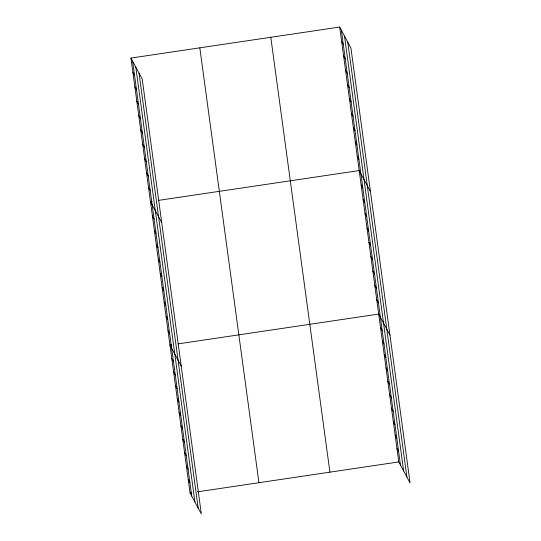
<?xml version="1.0" encoding="UTF-8"?>
<svg xmlns="http://www.w3.org/2000/svg" width="541" height="541" viewBox="0 0 541 541"><rect width="100%" height="100%" fill="white"/><g stroke="black" fill="none" stroke-linecap="round" stroke-linejoin="round"><path stroke-width="0.81" d="M130.942 58.07L142.209 79.081L201.326 513.95L190.06 492.939L130.942 58.07L339.674 27.05L350.94 48.061L410.058 482.93L398.791 461.919L339.674 27.05M152.075 201.34L150.452 201.577L161.718 222.588M158.554 200.373L359.183 170.557L370.45 191.568M171.585 344.847L169.962 345.084L181.228 366.095M178.063 343.88L378.693 314.064L389.96 335.075M190.06 492.939L191.683 492.702M197.357 491.857L398.791 461.919M341.621 41.4L343.305 44.545M343.576 55.75L345.259 58.895M345.523 70.1L347.207 73.245M347.478 84.45L349.161 87.595M349.425 98.807L351.109 101.945M351.38 113.157L353.063 116.295M353.327 127.507L355.011 130.645M355.281 141.857L356.965 144.995M357.229 156.207L358.913 159.345M361.131 184.907L362.815 188.052M363.085 199.257L364.769 202.402M365.033 213.607L366.717 216.752M366.987 227.964L368.671 231.102M368.935 242.314L370.619 245.452M370.889 256.664L372.573 259.802M372.837 271.014L374.521 274.152M374.791 285.364L376.475 288.502M376.739 299.714L378.423 302.859M380.519 327.508L382.203 330.646M382.345 340.952L384.029 344.09M384.171 354.389L385.861 357.533M386.003 367.833L387.687 370.97M387.829 381.277L389.513 384.414M389.655 394.714L391.339 397.858M391.481 408.157L393.165 411.295M393.314 421.595L394.998 424.739M395.14 435.038L396.823 438.183M396.966 448.482L398.649 451.62M132.897 72.42L134.581 75.564M134.844 86.77L136.528 89.914M136.799 101.12L138.482 104.264M138.746 115.47L140.43 118.614M140.701 129.826L142.384 132.964M142.648 144.177L144.332 147.314M144.603 158.527L146.286 161.664M146.55 172.877L148.234 176.014M148.505 187.227L150.188 190.364M152.406 215.927L154.09 219.071M154.354 230.277L156.038 233.421M156.308 244.627L157.992 247.771M158.256 258.983L159.94 262.121M160.21 273.333L161.894 276.471M162.158 287.684L163.842 290.821M164.112 302.034L165.796 305.171M166.06 316.384L167.744 319.521M168.014 330.734L169.698 333.878M171.788 358.527L173.472 361.665M173.614 371.971L175.304 375.109M175.446 385.408L177.13 388.553M177.272 398.852L178.956 401.99M179.098 412.296L180.782 415.434M180.924 425.733L182.608 428.878M182.757 439.177L184.44 442.315M184.582 452.614L186.266 455.759M186.408 466.058L188.092 469.203M188.234 479.502L189.918 482.64M347.775 42.164L406.893 477.034M344.516 36.085L403.64 470.961M341.357 30.188L400.475 465.064M270.791 37.288L329.915 472.158M199.825 47.831L258.943 482.707M139.044 73.184L198.168 508.053M135.791 67.104L194.909 501.98M132.626 61.207L191.744 496.083"/></g></svg>
